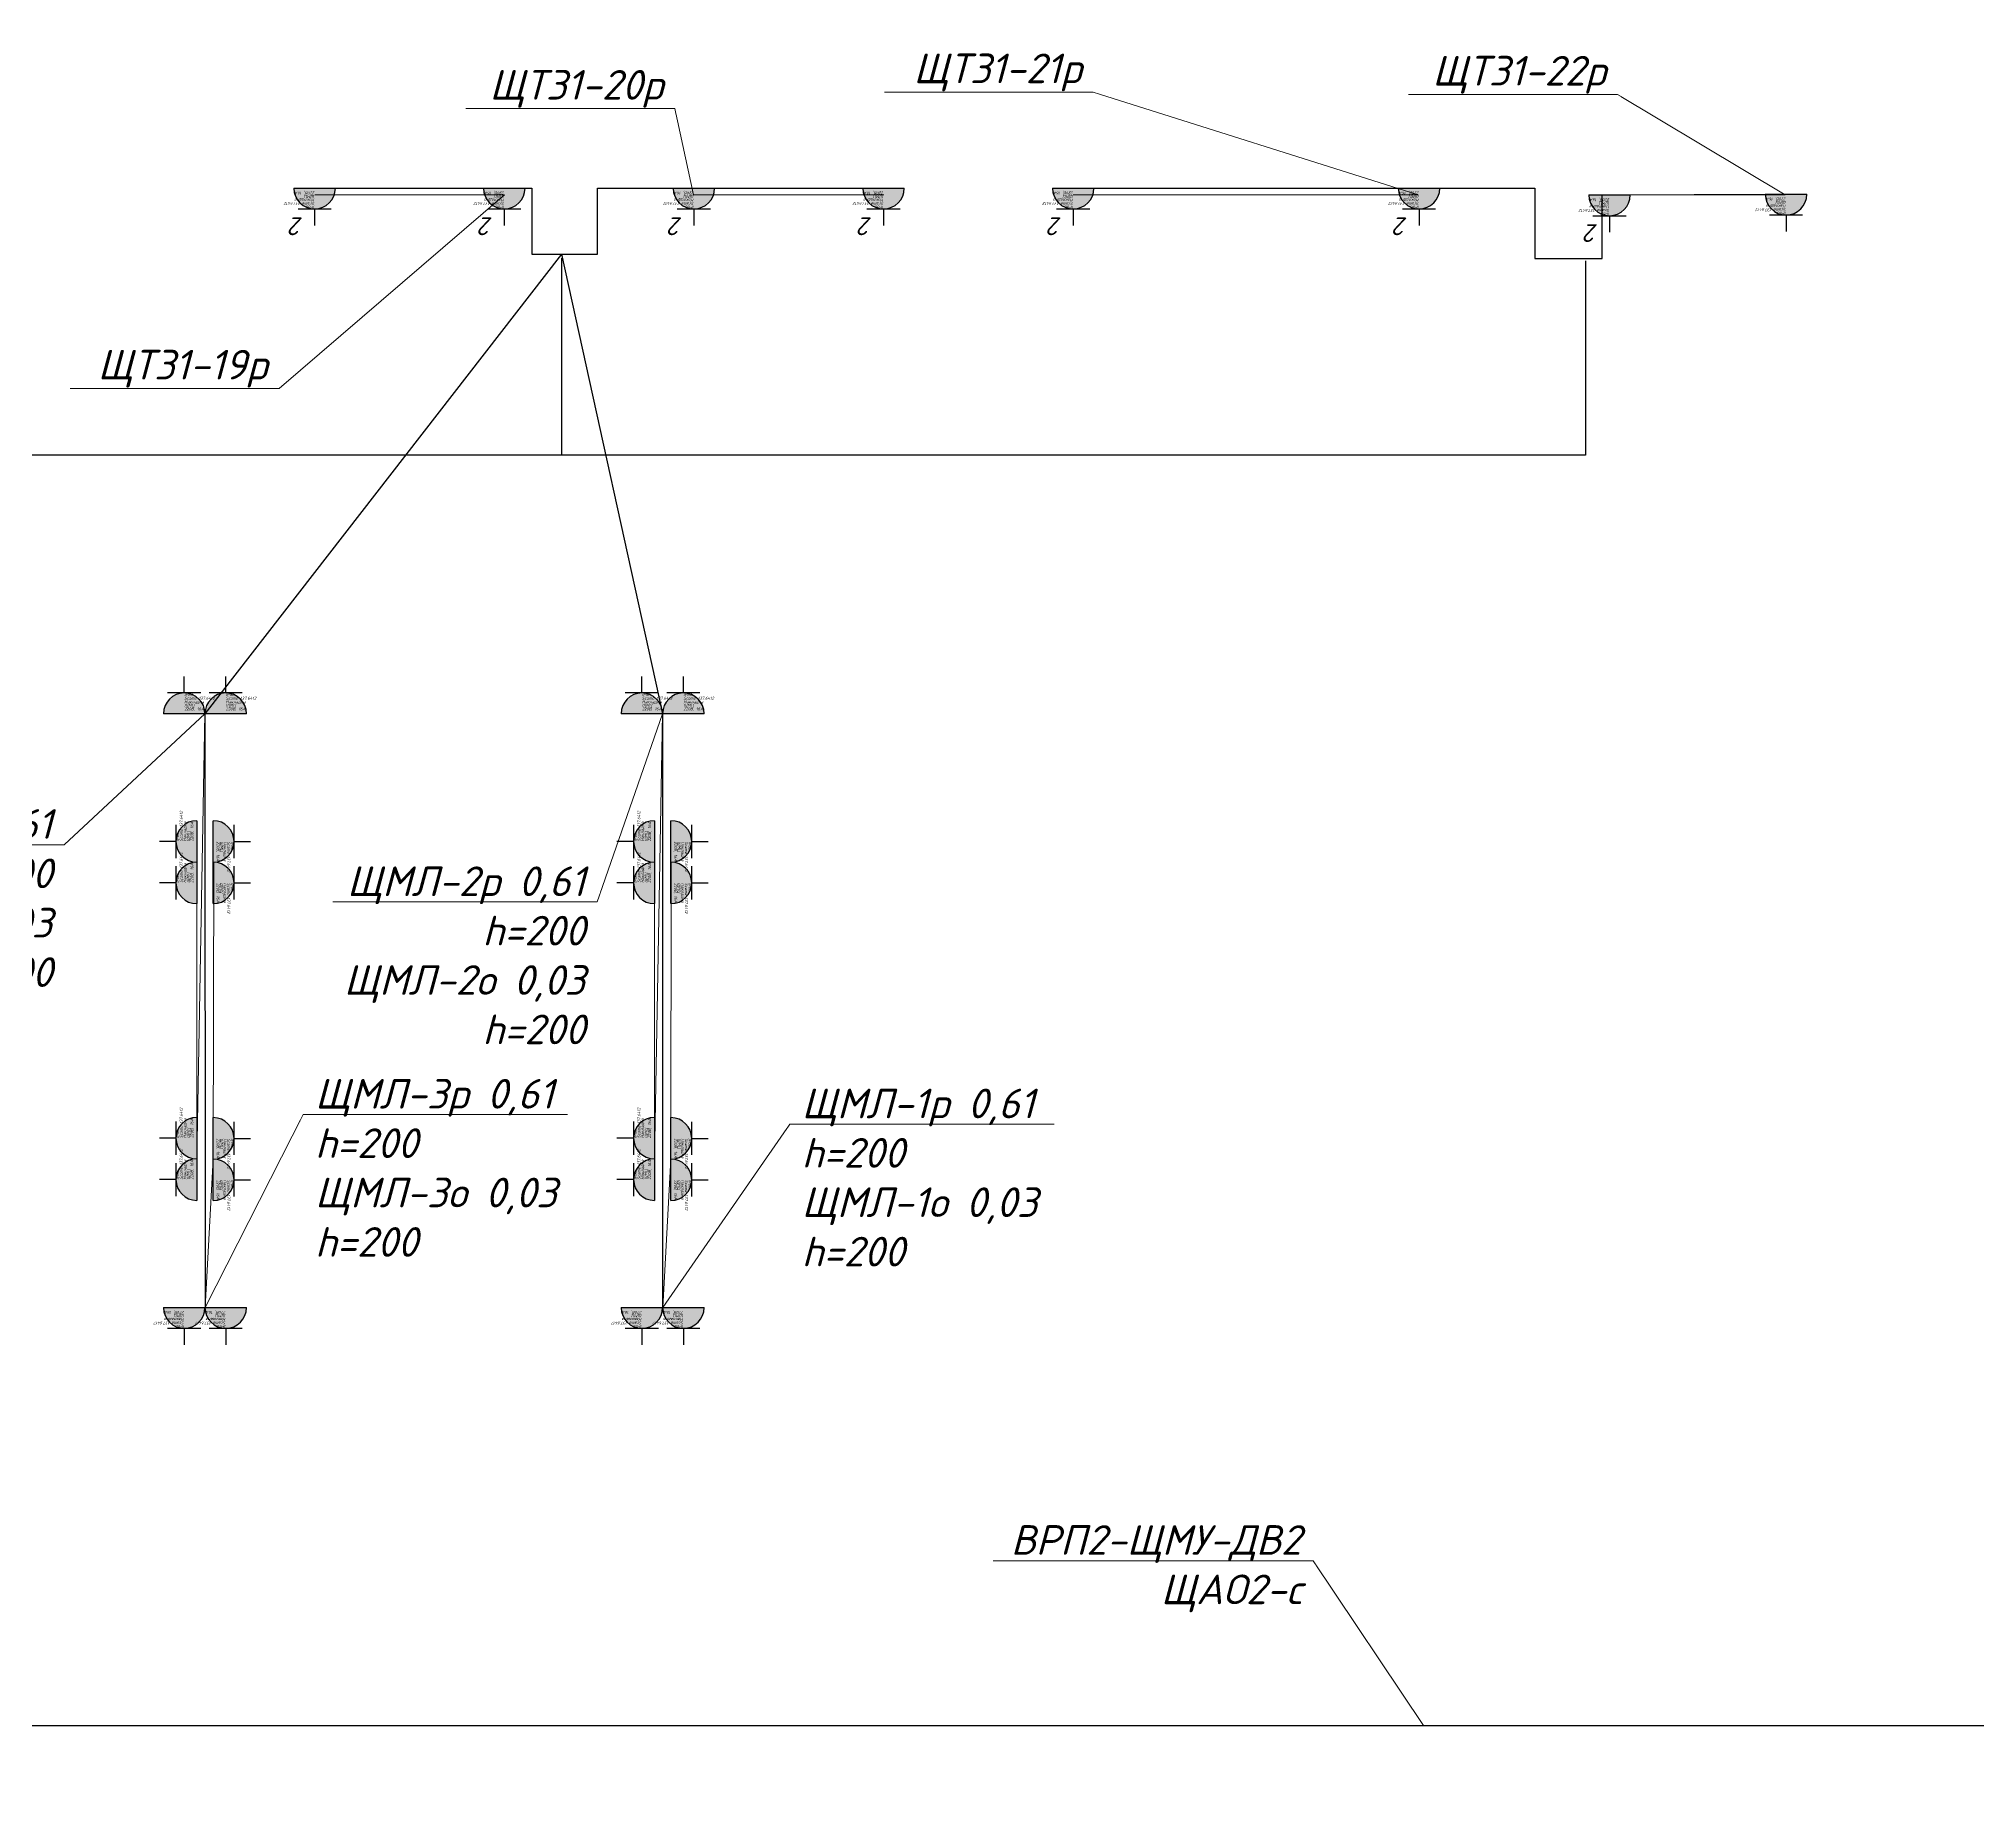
# Model space of a CAD drawing. Header units: millimetres. Extents: x -164867 to 807677, y -316775 to 513985.
# Drawn here: x 175847 to 192201, y 257126 to 272001 of the extents above; entities that cross this region are included whole.
import ezdxf
from ezdxf import colors
from ezdxf.entities.mleader import LeaderData, LeaderLine
from ezdxf.enums import TextEntityAlignment as Align
from ezdxf.math import Vec2, Vec3

# ---------------------------------------------------------------- set-up
doc = ezdxf.new("R2010")
doc.units = ezdxf.units.MM
doc.layers.add('E_Hidden atributes', color=2, linetype='Continuous', plot=False)
for name, color, linetype, lineweight in [('E_В лотку', 5, 'Kabl_in_Lotok', 30), ('E_В лотку_аварійні', 1, 'Kabl_in_Lotok', 30), ('E_Обладнання', 84, 'Continuous', 35), ('E_Позначення', 7, 'Continuous', 15), ('E_Розп. мережі', 5, 'Continuous', 30)]:
    doc.layers.add(name, color=color, linetype=linetype, lineweight=lineweight)
doc.styles.add('GOST 2.304', font='isocpeui.ttf')
doc.styles.add('orientation to layout', font='isocpeui.ttf')
doc.styles.add('ГОСТ 2.304', font='isocpeui.ttf')
doc.linetypes.add('Kabl_in_Lotok', pattern='A,10,[130,ltypeshp.shx,S=1,R=0,X=0,Y=0],1,[130,ltypeshp.shx,S=1,R=90,X=0,Y=-1],1,[130,ltypeshp.shx,S=1,R=0,X=0,Y=0],10', length=22)
doc.linetypes.add('Kabl_in_Tube', pattern='A,10,[133,ltypeshp.shx,S=1,R=0,X=0,Y=0],10', length=20)

# ---------------------------------------------------------------- blocks, each defined once
blk = doc.blocks.new('*U507')
h = blk.add_hatch(color=0)
h.dxf.hatch_style = 1
h.paths.add_polyline_path([(175, 100, 1), (-175, 100)])
at = {"color": 0, "linetype": 'Continuous', "lineweight": 30}
for p, q in [((0, 275), (0, 415)), ((0, 275), (0, 415)), ((0, 275), (0, 415)), ((140, 275), (-140, 275)), ((175, 100), (-175, 100))]:
    blk.add_line(p, q, dxfattribs=at)
blk.add_arc((0, 100), 175, 0, 180, dxfattribs=at)
at = {"color": 0, "style": 'orientation to layout'}
blk.add_attdef('AMOUNT', text='', height=150, dxfattribs=at).set_placement((147, 422), align=Align.MIDDLE_CENTER)
at = {"layer": 'E_Hidden atributes', "style": 'GOST 2.304'}
for tag, p in [('IP', (0, 248)), ('INSTALATION', (0, 188)), ('LOCATION', (0, 158)), ('VENDOR', (0, 218)), ('COLOR', (0, 100)), ('VOLTAGE_CURRENT', (0, 128))]:
    blk.add_attdef(tag, p, '', height=25, dxfattribs=at)
blk = doc.blocks.new('_None')

msp = doc.modelspace()

# ---------------------------------------------------------------- linework, layer by layer
at = {"layer": 'E_В лотку', "ltscale": 100}
for points in [[(188894.84, 270126.54), (188894.84, 268486.46), (168706.07, 268486.46), (168706.07, 221453.41), (180263.37, 221453.41), (180263.37, 219763.54)], [(180256.07, 270149.95), (180256.07, 268486.46)]]:
    msp.add_lwpolyline(points, dxfattribs=at)
at = {"layer": 'E_В лотку_аварійні', "ltscale": 100}
msp.add_lwpolyline([(171027.06, 252757.54), (171027.06, 257766.34), (217136.07, 257766.34), (217136.07, 266523.91)], dxfattribs=at)
at = {"layer": 'E_Розп. мережі', "ltscale": 100}
for points in [[(178174.06, 270739.54), (180007.57, 270739.54), (180007.57, 270183.54), (180560.67, 270183.54), (180560.67, 270739.54), (182974.06, 270739.54)], [(184574.06, 270739.54), (188468.91, 270739.54), (188468.91, 270146.27), (189037.72, 270146.27), (189037.72, 270682.39), (190587.71, 270688.33)]]:
    msp.add_lwpolyline(points, dxfattribs=at)
at = {"layer": 'E_Розп. мережі', "color": 30, "linetype": 'Kabl_in_Tube', "ltscale": 60, "true_color": 0xf8991e}
for points in [[(180256.07, 270183.54), (177249.09, 266304.55)], [(180256.07, 270183.54), (181110.09, 266306.59)]]:
    msp.add_lwpolyline(points, dxfattribs=at)

# ---------------------------------------------------------------- block references
at = {"layer": 'E_Обладнання'}
for p, rotation, values in [((178174.06, 270839.54), 180, {'AMOUNT': '2', 'INSTALATION': 'Накладна', 'IP': 'IP66', 'VENDOR': 'Scame 137.6412', 'LOCATION': 'ЩМЦ', 'VOLTAGE_CURRENT': '220В, 16А'}), ((179774.06, 270839.54), 180, {'AMOUNT': '2', 'INSTALATION': 'Накладна', 'IP': 'IP66', 'VENDOR': 'Scame 137.6412', 'LOCATION': 'ЩМЦ', 'VOLTAGE_CURRENT': '220В, 16А'}), ((181374.06, 270839.54), 180, {'AMOUNT': '2', 'INSTALATION': 'Накладна', 'IP': 'IP66', 'VENDOR': 'Scame 137.6412', 'LOCATION': 'ЩМЦ', 'VOLTAGE_CURRENT': '220В, 16А'}), ((182974.06, 270839.55), 180, {'AMOUNT': '2', 'INSTALATION': 'Накладна', 'IP': 'IP66', 'VENDOR': 'Scame 137.6412', 'LOCATION': 'ЩМЦ', 'VOLTAGE_CURRENT': '220В, 16А'}), ((184574.06, 270839.54), 180, {'AMOUNT': '2', 'INSTALATION': 'Накладна', 'IP': 'IP66', 'VENDOR': 'Scame 137.6412', 'LOCATION': 'ЩМЦ', 'VOLTAGE_CURRENT': '220В, 16А'}), ((187491.54, 270839.54), 180, {'AMOUNT': '2', 'INSTALATION': 'Накладна', 'IP': 'IP66', 'VENDOR': 'Scame 137.6412', 'LOCATION': 'ЩМЦ', 'VOLTAGE_CURRENT': '220В, 16А'}), ((189098.7, 270782.39), 180, {'AMOUNT': '2', 'INSTALATION': 'Накладна', 'IP': 'IP66', 'VENDOR': 'Scame 137.6412', 'LOCATION': 'ЩМЦ', 'VOLTAGE_CURRENT': '220В, 16А'}), ((190587.71, 270788.33), 180, {'INSTALATION': 'Накладна', 'IP': 'IP66', 'VENDOR': 'Scame 137.6412', 'LOCATION': 'ЩМЦ', 'VOLTAGE_CURRENT': '220В, 16А'}), ((177279.09, 265226.54), 89.99999999999999, {'INSTALATION': 'Накладна', 'IP': 'IP66', 'VENDOR': 'Scame 137.6412', 'LOCATION': 'ЩМЦ', 'VOLTAGE_CURRENT': '220В, 16А'}), ((181140.09, 265226.54), 89.99999999999999, {'INSTALATION': 'Накладна', 'IP': 'IP66', 'VENDOR': 'Scame 137.6412', 'LOCATION': 'ЩМЦ', 'VOLTAGE_CURRENT': '220В, 16А'}), ((177219.09, 265226.55), 270, {'INSTALATION': 'Накладна', 'IP': 'IP66', 'VENDOR': 'Scame 137.6412', 'LOCATION': 'ЩМЦ', 'VOLTAGE_CURRENT': '220В, 16А'}), ((181080.09, 265226.55), 270, {'INSTALATION': 'Накладна', 'IP': 'IP66', 'VENDOR': 'Scame 137.6412', 'LOCATION': 'ЩМЦ', 'VOLTAGE_CURRENT': '220В, 16А'}), ((177279.09, 264876.54), 89.99999999999999, {'INSTALATION': 'Накладна', 'IP': 'IP66', 'VENDOR': 'Scame 137.6412', 'LOCATION': 'ЩМЦ', 'VOLTAGE_CURRENT': '220В, 16А'}), ((181140.09, 264876.54), 89.99999999999999, {'INSTALATION': 'Накладна', 'IP': 'IP66', 'VENDOR': 'Scame 137.6412', 'LOCATION': 'ЩМЦ', 'VOLTAGE_CURRENT': '220В, 16А'}), ((177219.09, 264876.55), 270, {'INSTALATION': 'Накладна', 'IP': 'IP66', 'VENDOR': 'Scame 137.6412', 'LOCATION': 'ЩМЦ', 'VOLTAGE_CURRENT': '220В, 16А'}), ((181080.09, 264876.55), 270, {'INSTALATION': 'Накладна', 'IP': 'IP66', 'VENDOR': 'Scame 137.6412', 'LOCATION': 'ЩМЦ', 'VOLTAGE_CURRENT': '220В, 16А'}), ((177279.09, 262722.53), 89.99999999999999, {'INSTALATION': 'Накладна', 'IP': 'IP66', 'VENDOR': 'Scame 137.6412', 'LOCATION': 'ЩМЦ', 'VOLTAGE_CURRENT': '220В, 16А'}), ((177219.09, 262720.54), 270, {'INSTALATION': 'Накладна', 'IP': 'IP66', 'VENDOR': 'Scame 137.6412', 'LOCATION': 'ЩМЦ', 'VOLTAGE_CURRENT': '220В, 16А'}), ((181140.09, 262722.53), 89.99999999999999, {'INSTALATION': 'Накладна', 'IP': 'IP66', 'VENDOR': 'Scame 137.6412', 'LOCATION': 'ЩМЦ', 'VOLTAGE_CURRENT': '220В, 16А'}), ((181080.09, 262720.54), 270, {'INSTALATION': 'Накладна', 'IP': 'IP66', 'VENDOR': 'Scame 137.6412', 'LOCATION': 'ЩМЦ', 'VOLTAGE_CURRENT': '220В, 16А'}), ((177279.09, 262372.53), 89.99999999999999, {'INSTALATION': 'Накладна', 'IP': 'IP66', 'VENDOR': 'Scame 137.6412', 'LOCATION': 'ЩМЦ', 'VOLTAGE_CURRENT': '220В, 16А'}), ((177219.09, 262370.54), 270, {'INSTALATION': 'Накладна', 'IP': 'IP66', 'VENDOR': 'Scame 137.6412', 'LOCATION': 'ЩМЦ', 'VOLTAGE_CURRENT': '220В, 16А'}), ((181140.09, 262372.53), 89.99999999999999, {'INSTALATION': 'Накладна', 'IP': 'IP66', 'VENDOR': 'Scame 137.6412', 'LOCATION': 'ЩМЦ', 'VOLTAGE_CURRENT': '220В, 16А'}), ((181080.09, 262370.54), 270, {'INSTALATION': 'Накладна', 'IP': 'IP66', 'VENDOR': 'Scame 137.6412', 'LOCATION': 'ЩМЦ', 'VOLTAGE_CURRENT': '220В, 16А'}), ((177074.09, 261392.54), 180, {'INSTALATION': 'Накладна', 'IP': 'IP66', 'VENDOR': 'Scame 137.6412', 'LOCATION': 'ЩМЦ', 'VOLTAGE_CURRENT': '220В, 16А'}), ((177424.09, 261392.54), 180, {'INSTALATION': 'Накладна', 'IP': 'IP66', 'VENDOR': 'Scame 137.6412', 'LOCATION': 'ЩМЦ', 'VOLTAGE_CURRENT': '220В, 16А'}), ((180935.09, 261392.54), 180, {'INSTALATION': 'Накладна', 'IP': 'IP66', 'VENDOR': 'Scame 137.6412', 'LOCATION': 'ЩМЦ', 'VOLTAGE_CURRENT': '220В, 16А'}), ((181285.09, 261392.54), 180, {'INSTALATION': 'Накладна', 'IP': 'IP66', 'VENDOR': 'Scame 137.6412', 'LOCATION': 'ЩМЦ', 'VOLTAGE_CURRENT': '220В, 16А'})]:
    msp.add_blockref('*U507', p, dxfattribs=dict(at, rotation=rotation)).add_auto_attribs(values)
for p in [(177074.09, 266204.54), (177424.09, 266204.54), (180935.09, 266204.54), (181285.09, 266204.54)]:
    msp.add_blockref('*U507', p, dxfattribs=at).add_auto_attribs({'INSTALATION': 'Накладна', 'IP': 'IP66', 'VENDOR': 'Scame 137.6412', 'LOCATION': 'ЩМЦ', 'VOLTAGE_CURRENT': '220В, 16А'})

# ---------------------------------------------------------------- next in the draw order: leaders
at = {"layer": 'E_Позначення'}
ml = msp.add_multileader_mtext('Standard', dxfattribs=at)
ml.set_content('ЩТЗ1-19р', color=256, style='ГОСТ 2.304')
ml.set_leader_properties(color=256, linetype='ByLayer', lineweight=-1)
ml.set_arrow_properties(name='NONE')
ml.build(insert=Vec2(0, 0))
ml.multileader.update_dxf_attribs({"has_dogleg": 0, "text_left_attachment_type": 6, "text_right_attachment_type": 6, "text_top_attachment_type": 10, "dogleg_length": 0, "arrow_head_size": 1})
ctx = ml.context
ctx.base_point, ctx.char_height, ctx.arrow_head_size, ctx.landing_gap_size, ctx.plane_origin = Vec3(176155.31, 269050.09), 250, 1, 100, Vec3(167291.61, 273427.93)
ctx.left_attachment, ctx.right_attachment, ctx.text_align_type = 6, 6, 2
notes = []
notes.append((ctx, [(1, (1, 1, 0), (177874.06, 269050.09), (-1, 0), 0, [(0, [(178176.59, 270682.39), (179776.59, 270682.39)], 0, [])])]))
ctx.mtext.insert, ctx.mtext.alignment, ctx.mtext.flow_direction = Vec3(177774.06, 269375.09), 3, 5
ctx.mtext.has_bg_fill, ctx.mtext.bg_color, ctx.mtext.bg_scale_factor, ctx.mtext.bg_transparency, ctx.mtext.use_window_bg_color = 1, -1027028792, 1.5, 0, 1
ml = msp.add_multileader_mtext('Standard', dxfattribs=at)
ml.set_content('ЩМЛ-1р 0,61\\Ph=200\\PЩМЛ-1о 0,03\\Ph=200', color=256, style='ГОСТ 2.304')
ml.set_leader_properties(color=256, linetype='ByLayer', lineweight=-1)
ml.set_arrow_properties(name='NONE')
ml.build(insert=Vec2(0, 0))
ml.multileader.update_dxf_attribs({"has_dogleg": 0, "text_left_attachment_type": 6, "text_right_attachment_type": 6, "text_top_attachment_type": 10, "dogleg_length": 0, "arrow_head_size": 1})
ctx = ml.context
ctx.base_point, ctx.char_height, ctx.arrow_head_size, ctx.landing_gap_size, ctx.plane_origin = Vec3(182182.75, 262840.26), 250, 1, 100, Vec3(170987.54, 262590.53)
ctx.left_attachment, ctx.right_attachment = 6, 6
notes.append((ctx, [(0, (1, 1, 0), (182182.75, 262840.26), (1, 0), 0, [(2, [(181183.48, 265051.52), (181180.09, 262545.54), (181110.72, 261292.54)], 0, [])])]))
ctx.mtext.insert, ctx.mtext.width, ctx.mtext.flow_direction = Vec3(182282.75, 263140.26), 2705.5979, 5
ctx.mtext.has_bg_fill, ctx.mtext.bg_color, ctx.mtext.bg_scale_factor, ctx.mtext.bg_transparency, ctx.mtext.use_window_bg_color = 1, -1027028792, 1.5, 0, 1
ml = msp.add_multileader_mtext('Standard', dxfattribs=at)
ml.set_content('ВРП2-ЩМУ-ДВ2\\PЩАО2-с', color=256, style='ГОСТ 2.304')
ml.set_leader_properties(color=256, linetype='ByLayer', lineweight=-1)
ml.set_arrow_properties(name='NONE')
ml.build(insert=Vec2(0, 0))
ml.multileader.update_dxf_attribs({"has_dogleg": 0, "text_left_attachment_type": 6, "text_right_attachment_type": 6, "text_top_attachment_type": 10, "dogleg_length": 0, "arrow_head_size": 1})
ctx = ml.context
ctx.base_point, ctx.char_height, ctx.arrow_head_size, ctx.landing_gap_size, ctx.plane_origin = Vec3(183801.57, 259156.09), 250, 1, 100, Vec3(189184.55, 257057.57)
ctx.left_attachment, ctx.right_attachment, ctx.text_align_type = 6, 6, 2
notes.append((ctx, [(1, (1, 1, 0), (186597.03, 259156.09), (-1, 0), 0, [(2, [(187530.23, 257766.34)], 0, [])])]))
ctx.mtext.insert, ctx.mtext.alignment, ctx.mtext.flow_direction = Vec3(186497.03, 259456.09), 3, 5
ctx.mtext.has_bg_fill, ctx.mtext.bg_color, ctx.mtext.bg_scale_factor, ctx.mtext.bg_transparency, ctx.mtext.use_window_bg_color = 1, -1027028792, 1.5, 0, 1
for ctx, leaders in notes:
    for number, flags, end, landing, length, lines in leaders:
        leader = LeaderData()
        leader.index, (leader.has_last_leader_line, leader.has_dogleg_vector, leader.attachment_direction) = number, flags
        leader.last_leader_point, leader.dogleg_vector, leader.dogleg_length = Vec3(end), Vec3(landing), length
        for number, points, colour, breaks in lines:
            line = LeaderLine()
            line.index, line.vertices, line.color, line.breaks = number, Vec3.list(points), colors.encode_raw_color(colour), breaks
            leader.lines.append(line)
        ctx.leaders.append(leader)

# ---------------------------------------------------------------- next in the draw order: leaders
ml = msp.add_multileader_mtext('Standard', dxfattribs=at)
ml.set_content('ЩТЗ1-20р', color=256, style='ГОСТ 2.304')
ml.set_leader_properties(color=256, linetype='ByLayer', lineweight=-1)
ml.set_arrow_properties(name='NONE')
ml.build(insert=Vec2(0, 0))
ml.multileader.update_dxf_attribs({"has_dogleg": 0, "text_left_attachment_type": 6, "text_right_attachment_type": 6, "text_top_attachment_type": 10, "dogleg_length": 0, "arrow_head_size": 1})
ctx = ml.context
ctx.base_point, ctx.char_height, ctx.arrow_head_size, ctx.landing_gap_size, ctx.plane_origin = Vec3(179450.63, 271411.85), 250, 1, 100, Vec3(174161.82, 273427.93)
ctx.left_attachment, ctx.right_attachment, ctx.text_align_type = 6, 6, 2
notes = []
notes.append((ctx, [(1, (1, 1, 0), (181212.75, 271411.85), (-1, 0), 0, [(2, [(182976.59, 270682.39), (181371.53, 270682.39)], 0, [])])]))
ctx.mtext.insert, ctx.mtext.alignment, ctx.mtext.flow_direction = Vec3(181112.75, 271736.85), 3, 5
ctx.mtext.has_bg_fill, ctx.mtext.bg_color, ctx.mtext.bg_scale_factor, ctx.mtext.bg_transparency, ctx.mtext.use_window_bg_color = 1, -1027028792, 1.5, 0, 1
ml = msp.add_multileader_mtext('Standard', dxfattribs=at)
ml.set_content('ЩМЛ-2р 0,61\\Ph=200\\PЩМЛ-2о 0,03\\Ph=200', color=256, style='ГОСТ 2.304')
ml.set_leader_properties(color=256, linetype='ByLayer', lineweight=-1)
ml.set_arrow_properties(name='NONE')
ml.build(insert=Vec2(0, 0))
ml.multileader.update_dxf_attribs({"has_dogleg": 0, "text_left_attachment_type": 6, "text_right_attachment_type": 6, "text_top_attachment_type": 10, "dogleg_length": 0, "arrow_head_size": 1})
ctx = ml.context
ctx.base_point, ctx.char_height, ctx.arrow_head_size, ctx.landing_gap_size, ctx.plane_origin = Vec3(178239.7, 264715.54), 250, 1, 100, Vec3(166836.24, 262219.09)
ctx.left_attachment, ctx.right_attachment, ctx.text_align_type = 6, 6, 2
notes.append((ctx, [(1, (1, 1, 0), (180556.93, 264715.54), (-1, 0), 0, [(2, [(181040.09, 265051.54), (181040.09, 262545.54), (181110.09, 266304.54)], 0, [])])]))
ctx.mtext.insert, ctx.mtext.width, ctx.mtext.alignment, ctx.mtext.flow_direction = Vec3(180456.93, 265015.54), 2303.5667, 3, 5
ctx.mtext.has_bg_fill, ctx.mtext.bg_color, ctx.mtext.bg_scale_factor, ctx.mtext.bg_transparency, ctx.mtext.use_window_bg_color = 1, -1027028792, 1.5, 0, 1
for ctx, leaders in notes:
    for number, flags, end, landing, length, lines in leaders:
        leader = LeaderData()
        leader.index, (leader.has_last_leader_line, leader.has_dogleg_vector, leader.attachment_direction) = number, flags
        leader.last_leader_point, leader.dogleg_vector, leader.dogleg_length = Vec3(end), Vec3(landing), length
        for number, points, colour, breaks in lines:
            line = LeaderLine()
            line.index, line.vertices, line.color, line.breaks = number, Vec3.list(points), colors.encode_raw_color(colour), breaks
            leader.lines.append(line)
        ctx.leaders.append(leader)

# ---------------------------------------------------------------- next in the draw order: linework, layer by layer
at = {"layer": 'E_Розп. мережі', "ltscale": 100}
msp.add_lwpolyline([(181110.72, 261292.54), (181110.72, 266304.54)], dxfattribs=at)

# ---------------------------------------------------------------- next in the draw order: leaders
at = {"layer": 'E_Позначення'}
ml = msp.add_multileader_mtext('Standard', dxfattribs=at)
ml.set_content('ЩТЗ1-21р', color=256, style='ГОСТ 2.304')
ml.set_leader_properties(color=256, linetype='ByLayer', lineweight=-1)
ml.set_arrow_properties(name='NONE')
ml.build(insert=Vec2(0, 0))
ml.multileader.update_dxf_attribs({"has_dogleg": 0, "text_left_attachment_type": 6, "text_right_attachment_type": 6, "text_top_attachment_type": 10, "dogleg_length": 0, "arrow_head_size": 1})
ctx = ml.context
ctx.base_point, ctx.char_height, ctx.arrow_head_size, ctx.landing_gap_size, ctx.plane_origin = Vec3(183012.82, 271550.6), 250, 1, 100, Vec3(178669.32, 273427.93)
ctx.left_attachment, ctx.right_attachment, ctx.text_align_type = 6, 6, 2
notes = []
notes.append((ctx, [(1, (1, 1, 0), (184743.31, 271550.6), (-1, 0), 0, [(0, [(184574.06, 270682.39), (187484.08, 270682.39)], 0, [])])]))
ctx.mtext.insert, ctx.mtext.alignment, ctx.mtext.flow_direction = Vec3(184643.31, 271875.6), 3, 5
ctx.mtext.has_bg_fill, ctx.mtext.bg_color, ctx.mtext.bg_scale_factor, ctx.mtext.bg_transparency, ctx.mtext.use_window_bg_color = 1, -1027028792, 1.5, 0, 1
ml = msp.add_multileader_mtext('Standard', dxfattribs=at)
ml.set_content('ЩМЛ-3р 0,61\\Ph=200\\PЩМЛ-3о 0,03\\Ph=200', color=256, style='ГОСТ 2.304')
ml.set_leader_properties(color=256, linetype='ByLayer', lineweight=-1)
ml.set_arrow_properties(name='NONE')
ml.build(insert=Vec2(0, 0))
ml.multileader.update_dxf_attribs({"has_dogleg": 0, "text_left_attachment_type": 6, "text_right_attachment_type": 6, "text_top_attachment_type": 10, "dogleg_length": 0, "arrow_head_size": 1})
ctx = ml.context
ctx.base_point, ctx.char_height, ctx.arrow_head_size, ctx.landing_gap_size, ctx.plane_origin = Vec3(178077.09, 262921.94), 250, 1, 100, Vec3(167126.54, 262590.53)
ctx.left_attachment, ctx.right_attachment = 6, 6
notes.append((ctx, [(0, (1, 1, 0), (178077.09, 262921.94), (1, 0), 0, [(2, [(177322.48, 265051.52), (177319.09, 262545.54), (177249.72, 261292.54)], 0, [])])]))
ctx.mtext.insert, ctx.mtext.width, ctx.mtext.flow_direction = Vec3(178177.09, 263221.94), 2194.4724, 5
ctx.mtext.has_bg_fill, ctx.mtext.bg_color, ctx.mtext.bg_scale_factor, ctx.mtext.bg_transparency, ctx.mtext.use_window_bg_color = 1, -1027028792, 1.5, 0, 1
for ctx, leaders in notes:
    for number, flags, end, landing, length, lines in leaders:
        leader = LeaderData()
        leader.index, (leader.has_last_leader_line, leader.has_dogleg_vector, leader.attachment_direction) = number, flags
        leader.last_leader_point, leader.dogleg_vector, leader.dogleg_length = Vec3(end), Vec3(landing), length
        for number, points, colour, breaks in lines:
            line = LeaderLine()
            line.index, line.vertices, line.color, line.breaks = number, Vec3.list(points), colors.encode_raw_color(colour), breaks
            leader.lines.append(line)
        ctx.leaders.append(leader)

# ---------------------------------------------------------------- next in the draw order: leaders
ml = msp.add_multileader_mtext('Standard', dxfattribs=at)
ml.set_content('ЩТЗ1-22р', color=256, style='ГОСТ 2.304')
ml.set_leader_properties(color=256, linetype='ByLayer', lineweight=-1)
ml.set_arrow_properties(name='NONE')
ml.build(insert=Vec2(0, 0))
ml.multileader.update_dxf_attribs({"has_dogleg": 0, "text_left_attachment_type": 6, "text_right_attachment_type": 6, "text_top_attachment_type": 10, "dogleg_length": 0, "arrow_head_size": 1})
ctx = ml.context
ctx.base_point, ctx.char_height, ctx.arrow_head_size, ctx.landing_gap_size, ctx.plane_origin = Vec3(187395.41, 271530.79), 250, 1, 100, Vec3(182137.84, 273427.93)
ctx.left_attachment, ctx.right_attachment, ctx.text_align_type = 6, 6, 2
notes = []
notes.append((ctx, [(1, (1, 1, 0), (189166.43, 271530.79), (-1, 0), 0, [(0, [(189098.7, 270682.39), (190580.17, 270682.39)], 0, [])])]))
ctx.mtext.insert, ctx.mtext.alignment, ctx.mtext.flow_direction = Vec3(189066.43, 271855.79), 3, 5
ctx.mtext.has_bg_fill, ctx.mtext.bg_color, ctx.mtext.bg_scale_factor, ctx.mtext.bg_transparency, ctx.mtext.use_window_bg_color = 1, -1027028792, 1.5, 0, 1
ml = msp.add_multileader_mtext('Standard', dxfattribs=at)
ml.set_content('ЩМЛ-4р 0,61\\Ph=200\\PЩМЛ-4о 0,03\\Ph=200', color=256, style='ГОСТ 2.304')
ml.set_leader_properties(color=256, linetype='ByLayer', lineweight=-1)
ml.set_arrow_properties(name='NONE')
ml.build(insert=Vec2(0, 0))
ml.multileader.update_dxf_attribs({"has_dogleg": 0, "text_left_attachment_type": 6, "text_right_attachment_type": 6, "text_top_attachment_type": 10, "dogleg_length": 0, "arrow_head_size": 1})
ctx = ml.context
ctx.base_point, ctx.char_height, ctx.arrow_head_size, ctx.landing_gap_size, ctx.plane_origin = Vec3(173744.58, 265198.99), 250, 1, 100, Vec3(162975.24, 262219.09)
ctx.left_attachment, ctx.right_attachment, ctx.text_align_type = 6, 6, 2
notes.append((ctx, [(1, (1, 1, 0), (176061.62, 265198.99), (-1, 0), 0, [(2, [(177179.09, 265051.54), (177179.09, 262545.54), (177249.09, 266304.54)], 0, [])])]))
ctx.mtext.insert, ctx.mtext.width, ctx.mtext.alignment, ctx.mtext.flow_direction = Vec3(175961.62, 265498.99), 2308.9423, 3, 5
ctx.mtext.has_bg_fill, ctx.mtext.bg_color, ctx.mtext.bg_scale_factor, ctx.mtext.bg_transparency, ctx.mtext.use_window_bg_color = 1, -1027028792, 1.5, 0, 1
for ctx, leaders in notes:
    for number, flags, end, landing, length, lines in leaders:
        leader = LeaderData()
        leader.index, (leader.has_last_leader_line, leader.has_dogleg_vector, leader.attachment_direction) = number, flags
        leader.last_leader_point, leader.dogleg_vector, leader.dogleg_length = Vec3(end), Vec3(landing), length
        for number, points, colour, breaks in lines:
            line = LeaderLine()
            line.index, line.vertices, line.color, line.breaks = number, Vec3.list(points), colors.encode_raw_color(colour), breaks
            leader.lines.append(line)
        ctx.leaders.append(leader)

# ---------------------------------------------------------------- next in the draw order: linework, layer by layer
at = {"layer": 'E_Розп. мережі', "ltscale": 100}
msp.add_lwpolyline([(177249.09, 266304.58), (177249.72, 261292.54)], dxfattribs=at)

doc.saveas('drawing.dxf')
